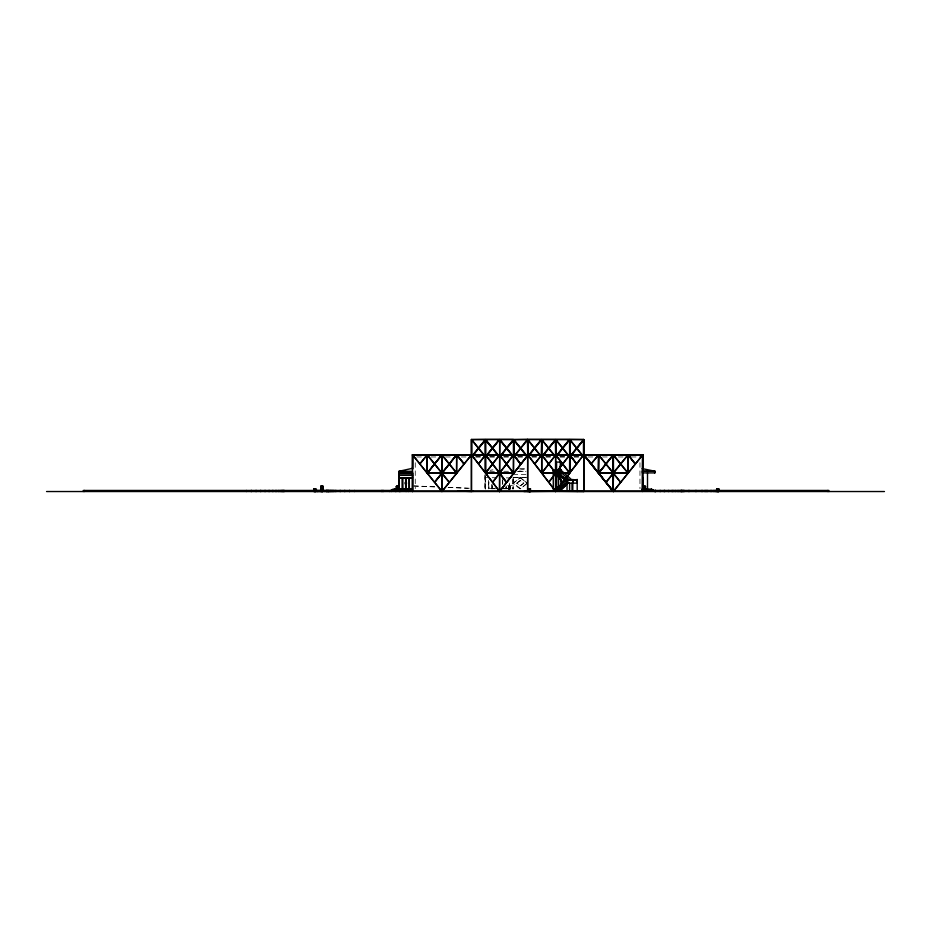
<?xml version="1.0" encoding="UTF-8"?>
<svg xmlns="http://www.w3.org/2000/svg" width="931" height="931" viewBox="0 0 931 931"><rect width="100%" height="100%" fill="white"/><g stroke="black" fill="none" stroke-linecap="round" stroke-linejoin="round"><path stroke-width="0.7" stroke-dasharray="4.66 3.49" d="M527.19 483.212L520.208 488.891L513.097 483.212L520.324 477.545L526.411 482.409M513.097 483.212L520.324 477.743L527.074 483.212M516.658 483.212L520.324 480.384L523.874 483.212L520.208 486.052L517.008 483.212M526.411 484.027L520.324 488.891L513.214 483.212M490.241 470.295L492.895 469.806M519.661 470.05L526.294 468.828M475.776 456.807L481.246 456.807M489.822 456.807L495.292 456.807M503.857 456.807L509.327 456.807M517.892 456.807L523.362 456.807M531.88 456.807L537.35 456.807M545.915 456.807L551.385 456.807M559.95 456.807L565.42 456.807M573.985 456.807L579.454 456.807M416.704 456.97L422.465 456.97M431.111 456.97L436.872 456.97M445.518 456.97L452.722 456.97M461.357 456.97L467.118 456.97M475.66 456.97L481.292 456.97M489.694 456.97L495.327 456.97M503.741 456.97L509.362 456.97M517.764 456.97L523.408 456.97M531.834 456.97L537.455 456.97M545.81 456.97L551.489 456.97M559.915 456.97L565.536 456.97M573.95 456.97L579.582 456.97M588.113 456.97L595.316 456.97M602.52 456.97L608.28 456.97M618.37 456.97L624.131 456.97M631.334 456.97L639.969 456.97M519.719 468.584L526.306 468.584M489.706 471.284L494.768 471.284M503.822 471.284L508.803 471.284M518.637 471.284L526.294 471.284M517.368 471.493L526.015 471.493M513.097 474.31L526.015 474.414M513.097 477.335L526.015 477.335M485.121 477.545L488.566 477.545M527.33 477.545L513.097 477.545L513.016 489.101M492.196 477.708L495.711 477.708M506.336 477.871L509.222 477.871M507.639 485.621L513.016 485.621M510.421 486.401L508.419 486.401L508.419 489.101M491.859 488.566L488.95 488.566L488.95 481.886M494.536 488.566L492.394 488.566L492.394 485.889M502.903 488.566L505.812 488.566M509.245 488.566L506.336 488.566L506.371 485.889L506.196 488.728M495.711 488.728L492.196 488.728L492.255 484.597M502.705 488.728L505.917 488.728L505.777 485.889M506.15 488.728L509.362 488.728M520.208 488.694L513.458 483.212M413.841 485.924L435.405 486.808M448.335 487.344L469.899 488.24M413.585 486.04L435.138 486.936M448.079 487.46L468.2 488.298M520.208 477.545L527.33 483.212M639.969 462.73L639.969 488.659M513.214 477.545L513.214 488.891M512.946 478.965L512.83 488.891M510.351 486.401L510.316 489.101M510.13 486.401L510.13 489.101M509.885 486.401L509.92 489.101M509.664 486.401L509.664 489.101M509.501 483.212L509.501 488.891M509.42 489.101L509.304 483.212L509.164 489.101M508.954 486.401L508.92 489.101M508.71 486.401L508.768 489.101M508.559 486.401L508.617 489.101M506.15 485.97L506.01 488.891M502.763 479.081L502.705 484.597M502.624 480.384L502.565 484.632M492.057 484.632L492.057 488.891M491.824 484.551L491.917 488.728L488.752 488.728L488.752 480.466M488.612 480.384L488.67 488.891M485.493 476.765L485.493 489.101M485.226 477.545L485.226 488.891M485.121 474.414L485.121 488.891M484.935 475.392L484.935 489.101M415.261 462.73L415.261 488.659M520.324 480.582L516.903 483.212L520.208 485.854L523.629 483.212L520.324 480.582"/><path stroke-width="1.4" d="M412.352 454.91L471.563 454.805L441.899 491.533L412.433 454.805L642.879 454.805L642.879 470.155M553.421 473.425L553.282 469.643M461.345 491.126L471.447 491.533L471.447 439.467L583.795 439.467L583.795 491.533L555.691 491.254L555.749 473.425M557.308 490.742L567.037 483.142L577.104 483.142L577.139 479.802L567.095 479.989M565.641 485.342L558.623 491.254M571.983 483.142L572.041 491.254M527.621 491.231L527.761 439.874L520.766 448.218L526.69 455.515M642.669 468.677L642.599 471.237L654.633 471.284L654.633 472.901M553.282 470.085L558.286 470.178M553.363 470.236L553.328 473.588M557.343 487.681L566.944 479.907M567.165 479.989L577.069 479.907M441.981 491.452L442.074 473.448M566.804 479.907L558.484 473.507L558.484 470.19L569.411 479.884M569.609 491.254L569.644 483.189L558.332 474.554M485.377 454.91L478.476 463.824L471.749 454.91M485.482 455.096L478.604 463.987L485.482 472.89L485.621 439.874L492.383 448.218L486.541 455.515M485.598 472.89L499.423 454.91M513.377 454.91L499.551 472.89L485.703 454.91M513.493 455.096L499.668 473.064L513.377 473.064L499.551 455.096L485.703 473.064L499.423 473.064L485.598 455.096M499.772 439.874L499.528 491.533L527.947 455.119L499.458 491.533L527.947 454.956L527.446 439.874M541.539 454.91L534.72 463.824L527.947 454.956M541.761 472.89L555.586 454.91M569.539 454.91L555.726 472.89L541.877 454.91M569.656 455.096L555.83 473.064L569.539 473.064L555.726 455.096L541.877 473.064L555.586 473.064L541.761 455.096M523.885 491.533L555.691 491.254L562.603 482.351L555.83 473.274L569.539 473.274L562.65 482.188L555.912 473.274M569.9 439.874L569.574 472.89L576.65 463.987L569.842 455.096L576.568 463.987M583.504 454.91L576.696 463.824L569.877 454.91M642.879 455.084L583.714 454.805L555.632 491.533L555.749 439.874L562.522 448.218L556.668 455.515M441.76 454.91L427.376 473.064L441.76 473.064L427.259 455.084L427.073 472.89L419.8 463.824L427.026 454.91M419.928 463.987L427.154 455.084L427.073 472.89M427.259 472.89L441.888 455.084L456.493 473.064L442.109 473.064L456.493 454.91L449.266 463.824M434.533 463.824L441.678 454.91M427.457 473.064L434.533 464.15M441.678 473.274L434.533 482.2L427.457 473.274L441.76 473.274L434.661 482.351L441.888 473.448L449.138 482.351M427.376 454.91L441.888 472.89L456.621 455.084M442.19 473.064L449.266 464.15M441.981 491.533L471.447 454.805L499.621 491.533M472.413 455.515L478.348 448.218L471.586 439.874L471.668 455.166M485.272 439.63L478.464 447.974L471.761 439.63M478.464 448.451L472.599 455.759L478.546 448.451L484.399 455.759M484.586 455.515L478.65 448.218L485.342 439.874L492.383 448.218M486.459 455.515L492.301 448.218M492.499 447.974L499.191 439.63L492.58 447.974L485.796 439.63M486.634 455.759L492.58 448.451L498.434 455.759L492.499 448.451M499.458 439.874L492.685 448.218L498.62 455.515M500.575 455.515L506.417 448.218L499.656 439.874L499.575 491.533L492.732 482.351L499.528 473.46L506.441 482.351L499.668 473.274L513.377 473.274M499.831 439.63L506.534 447.974L513.342 439.63M501.437 454.805L506.615 448.451L500.75 455.759M512.015 454.805L506.72 448.218L513.807 439.874L520.464 448.218L514.61 455.515M506.72 448.218L513.493 439.874M514.796 455.759L520.65 448.451L526.515 455.759M528.517 455.515L534.452 448.218L529.157 454.805M534.557 447.974L541.283 439.63L534.638 447.974L527.865 439.63M528.692 455.759L534.638 448.451L540.422 455.759M540.597 455.515L534.743 448.218L541.516 439.874L541.516 454.805M542.552 455.515L548.487 448.218L541.714 439.874L541.842 472.89L534.766 463.987L541.656 455.096L541.656 472.89M555.376 439.63L548.592 447.974L541.9 439.63M542.738 455.759L548.673 448.451L543.576 454.805M554.632 455.515L548.79 448.218L555.47 439.874L555.83 455.166M548.871 448.218L555.551 439.874L555.528 491.533M556.587 455.515L562.522 448.218M562.627 447.974L569.353 439.63L562.708 447.974L555.935 439.63M556.773 455.759L562.708 448.451L568.573 455.759M568.748 455.515L562.824 448.218L569.586 439.874L569.656 472.89L555.83 454.91M570.622 455.515L576.557 448.218L569.784 439.874L569.842 472.89M583.446 439.63L576.661 447.974L569.97 439.63M576.661 448.451L570.808 455.759L576.743 448.451L582.608 455.759M582.794 455.515L576.859 448.218L583.795 439.874M576.941 448.218L583.621 439.874M598.4 454.91L591.162 463.824L598.517 455.084L598.435 472.89L598.703 455.084M598.621 472.89L613.25 455.084L627.866 473.064L598.749 473.064L613.133 454.91M605.895 463.824L613.052 454.91M598.831 473.064L605.895 464.15M598.749 454.91L613.25 472.89L627.866 454.91M620.581 482.351L613.354 473.448L606.104 482.351M613.482 473.064L627.983 455.084L628.088 472.89L627.901 455.084M583.807 491.533L583.784 454.805L613.343 491.533L642.716 454.817L642.413 491.533L642.413 454.805M613.25 473.448L613.354 491.265L583.714 454.805L613.261 491.533L642.809 454.805L584.098 454.91L613.261 491.452M471.389 455.05L412.433 454.805L412.352 469.236M559.88 487.472L567.328 481.618M399.062 489.101L399.003 471.284L412.514 468.305M527.83 454.91L499.458 454.805L513.703 454.91L520.476 463.987L513.598 455.096L513.412 472.89M471.447 439.63L485.319 439.467M513.737 439.676L527.458 439.467M583.795 439.63L569.912 439.467M541.83 439.874L541.435 455.166M506.534 447.974L499.912 439.63M478.65 448.218L485.423 439.874L485.482 472.89L485.342 439.874M520.464 448.218L513.691 439.874L513.691 454.805M471.668 454.91L583.586 454.91M456.539 472.89L456.807 455.084L464.08 463.824L456.923 454.91M635.233 463.987L628.297 454.91L635.314 463.987L628.088 455.084L628.169 472.89M399.003 471.284L412.514 471.284M642.332 471.284L655.087 471.284L655.087 472.901L642.297 472.901M399.003 472.901L412.782 472.901L412.782 490.73L389.67 490.73L389.67 491.533M441.806 472.89L441.992 455.084M399.062 473.006L412.34 473.006M456.493 473.274L442.109 473.274L449.266 482.2M541.877 473.274L555.586 473.274L548.685 482.188L541.947 473.274M598.749 473.274L613.133 473.274L605.976 482.2M627.866 473.274L613.482 473.274L620.628 482.2M399.062 475.217L412.34 475.217M399.062 475.334L412.514 475.334M642.879 477.487L642.984 489.101M412.514 477.766L398.794 477.766L398.899 489.101M398.794 477.929L412.34 477.871M405.59 478.08L402.669 478.08L402.669 488.787L405.59 488.787M409.035 478.08L406.125 478.08L406.125 488.787L409.035 488.787M506.487 482.188L499.749 473.274M566.793 484.388C557.611 493.523 560.695 491.289 558.67 490.87M396.315 486.401L398.387 486.401M643.565 486.401L645.567 486.401M315.784 488.833L313.794 488.833L313.898 491.533M528.703 488.833L528.668 491.533L528.599 488.833L530.565 488.833M644.787 488.833L646.044 488.833M398.794 488.938L412.34 488.996L412.398 472.901M412.514 489.101L392.905 489.101L392.905 490.73M642.157 489.915L653.457 489.915L653.457 490.73M392.184 490.451L83.278 490.451L83.278 491.533M652.55 490.451L828.893 490.451L828.893 491.533M655.087 490.73L642.157 490.73L642.169 489.101L651.828 489.101L651.828 489.915M557.308 490.87L557.215 487.088M381.454 490.998L683.703 490.998M441.806 491.265L441.992 473.448M553.328 491.254L553.235 473.425M560.823 491.254L560.893 469.643M572.786 491.254L572.879 479.372M46.55 491.533L884.45 491.533M458.145 491.126L468.2 490.998M642.204 468.584L655.087 471.284M558.495 473.448L567.316 480.28M567.026 481.152L558.542 474.67M560.962 470.178L571.878 479.907M613.482 454.91L627.983 472.89M613.133 473.064L598.621 455.084L598.517 472.89M583.795 454.805L613.261 491.533M548.592 448.451L554.457 455.759M527.679 439.874L534.452 448.218M513.877 439.63L520.65 447.974L527.295 439.467M520.569 448.451L525.666 454.805M506.801 448.218L512.655 455.515M506.534 448.451L512.469 455.759M456.842 454.91L463.952 463.987M442.109 454.91L456.621 472.89L456.539 455.084M412.724 454.91L419.881 463.824M434.742 482.351L441.888 491.265M555.76 470.155L558.228 473.483M562.522 482.351L555.726 473.46L548.813 482.351L555.691 491.254M527.621 454.805L555.784 491.533M513.784 454.91L520.604 463.824M499.668 454.91L513.493 472.89L513.412 439.874M412.445 491.452L412.445 490.73L412.445 491.533M642.727 490.73L642.704 490.998M827.81 490.451L827.81 491.533M718.767 491.533L718.837 488.833L716.835 488.833L716.975 491.533M718.697 488.833L718.639 491.533M718.488 488.833L718.488 491.533M718.336 488.833L718.301 491.533M718.092 488.833L718.08 491.533M717.836 488.833L717.836 491.533M717.58 488.833L717.592 491.533M717.37 488.833L717.336 491.533M717.126 488.833L717.126 491.533M716.579 490.451L716.579 491.533M716.114 490.451L716.114 491.533M715.508 490.451L715.508 491.533M714.764 490.451L714.764 491.533M713.716 490.451L713.716 491.533M711.773 490.451L711.773 491.533M710.772 490.451L710.772 491.533M707.641 490.451L707.641 491.533M706.699 490.451L706.699 491.533M705.803 490.451L705.803 491.533M704.895 490.451L704.895 491.533M702.463 490.451L702.463 491.533M701.602 490.451L701.602 491.533M696.307 490.451L696.307 491.533M695.55 490.451L695.55 491.533M689.301 490.451L689.301 491.533M688.637 490.451L688.637 491.533M684.297 490.451L684.297 491.533M683.703 490.451L683.703 491.533M683.377 490.451L683.319 491.533M682.621 490.451L682.621 491.533M682.307 490.451L682.411 491.533M681.795 490.451L681.795 491.533M681.539 490.451L681.539 491.533M681.364 490.451L681.364 491.533M681.003 490.451L681.003 491.533M680.829 490.451L680.829 491.533M679.828 490.451L679.828 491.533M678.641 490.451L678.641 491.533M677.698 490.451L677.698 491.533M675.883 490.451L675.883 491.533M675.033 490.451L675.033 491.533M673.183 490.451L673.183 491.533M672.764 490.451L672.624 491.533M671.856 490.451L671.856 491.533M668.912 490.451L668.912 491.533M668.249 490.451L668.249 491.533M664.792 490.451L664.792 491.533M664.35 490.451L664.257 491.533M664.071 490.451L664.071 491.533M660.358 490.451L660.358 491.533M659.951 490.451L659.951 491.533M655.68 490.451L655.68 491.533M655.401 490.451L655.401 491.533M655.203 490.451L655.203 491.533M655.052 490.451L655.087 491.533M654.633 490.73L654.633 491.533M653.015 489.915L653.015 490.73M651.397 489.101L651.397 489.915M647.51 472.901L647.51 489.101M645.427 486.401L645.532 489.101M645.369 486.401L645.369 489.101M645.218 489.101L645.067 486.401L645.032 489.101M644.822 486.401L644.799 489.101M644.566 486.401L644.566 489.101M644.31 486.401L644.322 489.101M644.101 489.101L644.101 486.401L643.903 489.101M643.763 489.101L643.693 486.401L643.6 489.101M642.716 471.784L642.879 489.101M642.565 471.284L642.565 472.901M613.436 455.084L613.436 472.89L613.168 455.084M613.354 455.084L613.25 472.89M583.632 439.467L583.632 455.41M583.539 439.874L583.539 455.166M577.162 479.372L577.22 491.533M572.926 479.802L572.949 483.142M569.586 439.467L555.865 439.467M567.142 479.802L567.095 484.388M567.037 479.372L567.037 491.254M560.834 469.643L560.834 473.425M559.903 466.35L559.903 467.548M559.787 486.925L559.787 491.254M558.484 469.643L558.484 491.254L558.274 469.643M555.551 439.467L541.83 439.467M541.505 439.467L527.784 439.467M530.426 488.833L530.565 491.533M530.274 488.833L530.216 491.533M530.065 488.833L530.03 491.533M529.972 491.533L529.82 488.833L529.809 491.533M529.564 488.833L529.564 491.533M529.32 488.833L529.308 491.533M529.064 488.833L529.099 491.533M528.855 488.833L528.913 491.533M527.621 439.467L527.621 491.533M513.772 439.874L513.772 455.166M513.412 439.467L499.691 439.467M499.365 439.467L485.645 439.467M472.843 490.73L472.843 491.533M471.47 439.467L471.458 491.533M441.806 455.084L441.888 472.89M412.805 454.805L412.805 468.933M412.526 454.805L412.538 491.533M411.048 490.73L411.048 489.915L391.288 489.915L391.288 491.533M409.64 489.101L409.64 489.915M409.291 477.766L409.372 489.101M409.151 477.929L409.093 488.938M408.325 490.73L408.325 491.533M407.731 489.915L407.731 490.73M407.138 489.101L407.138 489.915M406.463 482.526L406.463 483.887M406.102 490.73L406.102 491.533M405.648 477.929L405.648 488.938M405.509 489.915L405.509 490.73M405.148 482.526L405.148 483.841M404.915 489.101L404.915 489.915M402.471 477.766L402.471 489.101M402.332 477.766L402.39 489.101M400.679 490.73L400.679 491.533M400.505 489.101L400.505 489.915M399.899 489.101L399.899 489.915M399.608 490.73L399.608 491.533M399.271 472.901L399.271 489.915M399.271 490.73L399.271 491.533M398.387 489.101L398.352 486.401L398.189 489.101M398.282 489.915L398.282 490.73M398.096 486.401L398.049 489.101M397.851 486.401L397.886 489.101M397.653 486.401L397.63 489.101M397.688 489.915L397.688 490.73M397.386 486.401L397.386 489.101M397.13 486.401L397.072 489.101M396.932 486.401L396.85 489.101M396.687 486.401L396.687 489.101M396.501 486.401L396.501 489.101M396.35 486.401L396.35 489.101M396.071 490.73L396.071 491.533M395.477 490.73L395.477 491.533M394.523 489.101L394.523 489.915M383.328 490.451L383.328 491.533M382.536 490.451L382.536 491.533M381.454 490.451L381.454 491.533M354.443 490.451L354.443 491.533M349.649 490.451L349.649 491.533M349.509 490.451L349.509 491.533M344.935 490.451L344.935 491.533M344.656 490.451L344.656 491.533M340.385 490.451L340.385 491.533M339.978 490.451L339.978 491.533M336.079 490.451L336.079 491.533M335.544 490.451L335.544 491.533M334.485 490.451L334.485 491.533M333.438 490.451L333.438 491.533M333.158 490.451L333.158 491.533M332.437 490.451L332.437 491.533M332.03 490.451L332.03 491.533M331.483 490.451L331.424 491.533M330.947 490.451L330.947 491.533M330.61 490.451L330.61 491.533M329.946 490.451L329.946 491.533M329.807 490.451L329.807 491.533M328.247 490.451L328.247 491.533M328.049 490.451L328.049 491.533M327.712 490.451L327.584 491.533M327.433 490.451L327.433 491.533M327.049 490.451L327.049 491.533M326.665 490.451L326.665 491.533M326.432 490.451L326.432 491.533M326.362 490.451L326.362 491.533M325.303 490.451L325.303 491.533M324.442 490.451L324.442 491.533M322.964 491.533L322.929 486.133L320.799 486.133L320.834 491.533M322.824 486.133L322.824 491.533M322.65 486.133L322.638 491.533M322.429 486.133L322.429 491.533M322.161 486.133L322.161 491.533M321.94 491.533L321.94 486.133L321.823 491.533M321.602 486.133L321.602 491.533M321.335 486.133L321.335 491.533M320.939 486.133L320.939 491.533M320.508 490.451L320.508 491.533M319.508 490.451L319.508 491.533M318.972 490.451L318.972 491.533M317.715 490.451L317.715 491.533M316.959 490.451L316.959 491.533M316.633 490.451L316.633 491.533M315.714 488.833L315.749 491.533M315.597 488.833L315.656 491.533M315.446 488.833L315.446 491.533M315.248 488.833L315.283 491.533M315.027 488.833L315.05 491.533M314.794 488.833L314.794 491.533M314.55 488.833L314.527 491.533M314.294 488.833L314.329 491.533M313.991 488.833L314.084 491.533M284.223 490.451L284.223 491.533M283.897 490.451L283.897 491.533M283.14 490.451L283.14 491.533M282.931 490.451L282.931 491.533M282.826 490.451L282.826 491.533M281.895 490.451L281.895 491.533M281.348 490.451L281.348 491.533M280.347 490.451L280.347 491.533M279.16 490.451L279.16 491.533M278.218 490.451L278.218 491.533M276.414 490.451L276.414 491.533M275.553 490.451L275.553 491.533M273.144 490.451L273.144 491.533M272.387 490.451L272.387 491.533M269.431 490.451L269.431 491.533M268.768 490.451L268.768 491.533M265.323 490.451L265.323 491.533M264.776 490.451L264.776 491.533M260.878 490.451L260.878 491.533M260.471 490.451L260.471 491.533M256.2 490.451L256.2 491.533M255.92 490.451L255.92 491.533M251.347 490.451L251.347 491.533M251.207 490.451L251.207 491.533M246.412 490.451L246.378 491.533M84.36 490.451L84.36 491.533M499.423 473.274L492.522 482.188L485.784 473.274L499.423 473.274M560.322 462.079L556.575 462.079L556.575 473.425L560.322 473.425L560.322 462.079M613.436 473.448L613.168 491.265L613.436 473.448M405.916 489.101L405.916 477.766L405.788 489.101M329.109 491.533L329.109 490.451L329.05 491.533M328.527 491.533L328.527 490.451L328.468 491.533M318.03 491.533L318.03 490.451L317.925 491.533"/></g></svg>
